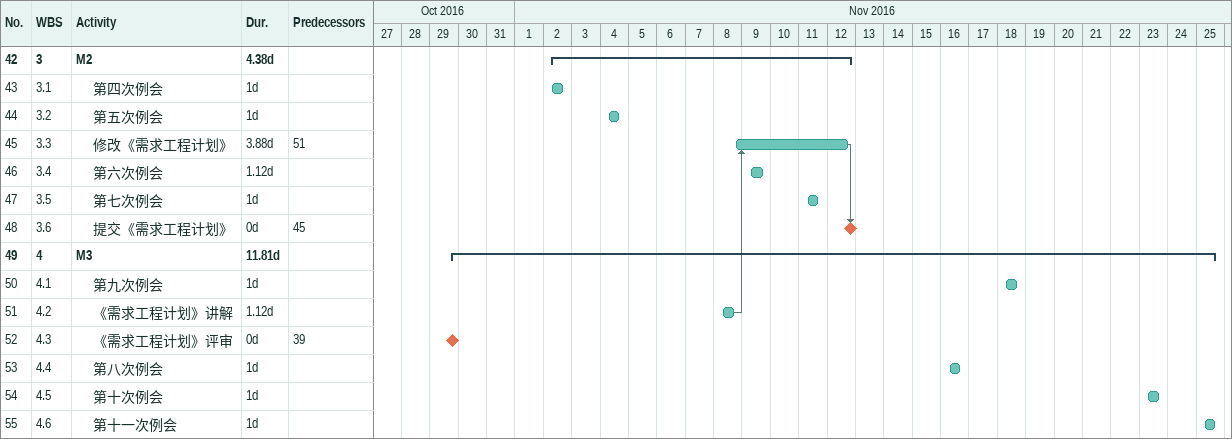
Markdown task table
| ID | WBS | Task | Duration | Start | Finish | Predecessors |
|---|---|---|---|---|---|---|
| 42 | 3 | **M2** | 4.38d | 2016-11-02 | 2016-11-12 |  |
| 43 | 3.1 | 第四次例会 | 1d | 2016-11-02 | 2016-11-02 |  |
| 44 | 3.2 | 第五次例会 | 1d | 2016-11-04 | 2016-11-04 |  |
| 45 | 3.3 | 修改《需求工程计划》 | 3.88d | 2016-11-08 | 2016-11-12 | 51 |
| 46 | 3.4 | 第六次例会 | 1.12d | 2016-11-09 | 2016-11-09 |  |
| 47 | 3.5 | 第七次例会 | 1d | 2016-11-11 | 2016-11-11 |  |
| 48 | 3.6 | 提交《需求工程计划》 | 0d | 2016-11-12 | 2016-11-12 | 45 |
| 49 | 4 | **M3** | 11.81d | 2016-10-29 | 2016-11-25 |  |
| 50 | 4.1 | 第九次例会 | 1d | 2016-11-18 | 2016-11-18 |  |
| 51 | 4.2 | 《需求工程计划》讲解 | 1.12d | 2016-11-08 | 2016-11-08 |  |
| 52 | 4.3 | 《需求工程计划》评审 | 0d | 2016-10-29 | 2016-10-29 | 39 |
| 53 | 4.4 | 第八次例会 | 1d | 2016-11-16 | 2016-11-16 |  |
| 54 | 4.5 | 第十次例会 | 1d | 2016-11-23 | 2016-11-23 |  |
| 55 | 4.6 | 第十一次例会 | 1d | 2016-11-25 | 2016-11-25 |  |
